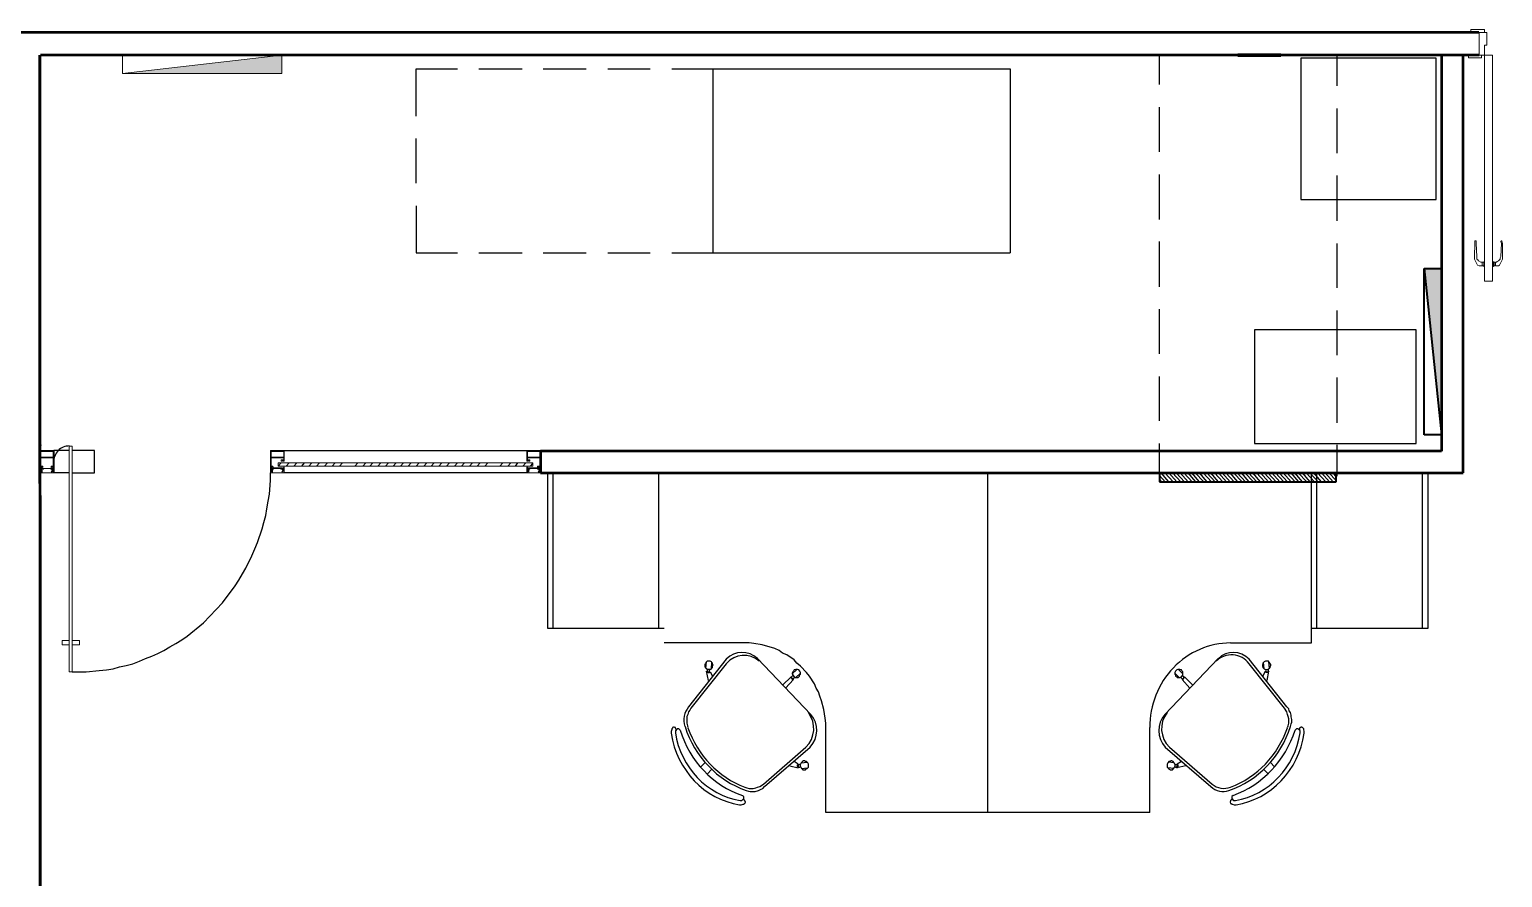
# Model space of a CAD drawing. Header units: millimetres. Extents: x -8 to 5830, y -596 to 3598.
# Drawn here: x 1677.64 to 1682.83, y 2519.56 to 2522.54 of the extents above; entities that cross this region are included whole.
import ezdxf

# ---------------------------------------------------------------- set-up
doc = ezdxf.new("R2010")
doc.units = ezdxf.units.MM
doc.layers.get('0').update_dxf_attribs({"color": 9})

msp = doc.modelspace()

# ---------------------------------------------------------------- linework, layer by layer
at = {"lineweight": 50}
for p, q in [((1682.745, 2522.5324), (1677.6005, 2522.5324)), ((1677.6765, 2515.1219), (1677.6743, 2522.4528)), ((1677.6743, 2522.4528), (1677.6743, 2520.0726)), ((1682.7461, 2522.4528), (1677.6765, 2522.4528)), ((1682.6131, 2522.4528), (1682.6131, 2521.0583)), ((1682.6891, 2520.9809), (1682.6891, 2522.4528)), ((1677.6743, 2522.3733), (1677.6765, 2515.1219)), ((1677.6765, 2521.0782), (1677.6765, 2521.0804)), ((1682.6131, 2521.0583), (1679.4388, 2521.0583)), ((1679.4388, 2521.0583), (1679.4388, 2520.9809)), ((1679.4388, 2520.9809), (1682.6891, 2520.9809))]:
    msp.add_line(p, q, dxfattribs=at)
at = {"lineweight": 20}
for p, q in [((1682.7651, 2522.5435), (1682.7165, 2522.5435)), ((1682.7165, 2522.5435), (1682.7165, 2522.5324)), ((1682.7165, 2522.5324), (1682.7735, 2522.5324)), ((1682.7461, 2522.5324), (1682.7461, 2522.4528)), ((1682.7651, 2522.5324), (1682.7651, 2522.5435)), ((1682.7735, 2522.4882), (1682.7735, 2522.5324)), ((1677.9656, 2522.3887), (1677.9656, 2522.4528)), ((1677.9656, 2522.4528), (1678.527, 2522.4528)), ((1678.527, 2522.4528), (1677.9656, 2522.3887)), ((1678.527, 2522.4528), (1678.527, 2522.3887)), ((1682.7081, 2522.4528), (1682.7081, 2522.444)), ((1682.7925, 2522.4528), (1682.7081, 2522.4528)), ((1682.7545, 2522.444), (1682.7545, 2522.4528)), ((1682.7651, 2522.4882), (1682.7735, 2522.4882)), ((1682.7651, 2521.6572), (1682.7651, 2522.4882)), ((1682.7925, 2522.4528), (1682.7925, 2521.6572)), ((1682.7081, 2522.444), (1682.7545, 2522.444)), ((1678.527, 2522.3887), (1677.9656, 2522.3887)), ((1682.7313, 2521.7986), (1682.7292, 2521.7346)), ((1682.7355, 2521.7986), (1682.7313, 2521.7986)), ((1682.7355, 2521.7898), (1682.7355, 2521.7986)), ((1682.7376, 2521.7434), (1682.7355, 2521.7898)), ((1682.8221, 2521.7964), (1682.8242, 2521.7986)), ((1682.8242, 2521.7898), (1682.8221, 2521.7964)), ((1682.8221, 2521.7434), (1682.8242, 2521.7898)), ((1682.8242, 2521.7986), (1682.8263, 2521.7986)), ((1682.8263, 2521.7986), (1682.8284, 2521.7898)), ((1682.8284, 2521.7898), (1682.8284, 2521.7346)), ((1682.7292, 2521.7346), (1682.7397, 2521.7125)), ((1682.7376, 2521.7346), (1682.7376, 2521.7434)), ((1682.7419, 2521.7323), (1682.7376, 2521.7346)), ((1682.744, 2521.7279), (1682.7419, 2521.7323)), ((1682.7524, 2521.7235), (1682.744, 2521.7279)), ((1682.763, 2521.7235), (1682.7651, 2521.7257)), ((1682.7925, 2521.7235), (1682.7967, 2521.7257)), ((1682.8073, 2521.7235), (1682.8094, 2521.7257)), ((1682.8094, 2521.7257), (1682.8136, 2521.7279)), ((1682.8136, 2521.7279), (1682.8199, 2521.7346)), ((1682.8284, 2521.7346), (1682.8178, 2521.7125)), ((1682.8199, 2521.739), (1682.8221, 2521.7434)), ((1682.8199, 2521.7346), (1682.8199, 2521.739)), ((1682.5519, 2521.1157), (1682.5519, 2521.7014)), ((1682.5519, 2521.7014), (1682.6131, 2521.7014)), ((1682.5519, 2521.7014), (1682.6131, 2521.1157)), ((1682.6131, 2521.7014), (1682.6131, 2521.1157)), ((1682.7397, 2521.7125), (1682.7461, 2521.7102)), ((1682.7461, 2521.7102), (1682.763, 2521.7102)), ((1682.763, 2521.7235), (1682.7524, 2521.7235)), ((1682.7566, 2521.7235), (1682.7566, 2521.7102)), ((1682.763, 2521.708), (1682.763, 2521.7235)), ((1682.7651, 2521.708), (1682.763, 2521.708)), ((1682.7967, 2521.708), (1682.7925, 2521.708)), ((1682.8009, 2521.7235), (1682.7967, 2521.7235)), ((1682.7967, 2521.7235), (1682.7967, 2521.708)), ((1682.7967, 2521.7102), (1682.8009, 2521.7102)), ((1682.8009, 2521.7102), (1682.8009, 2521.7235)), ((1682.8031, 2521.7102), (1682.8031, 2521.7235)), ((1682.8031, 2521.7235), (1682.8073, 2521.7235)), ((1682.8136, 2521.7102), (1682.8031, 2521.7102)), ((1682.8178, 2521.7125), (1682.8136, 2521.7102)), ((1682.7925, 2521.6572), (1682.7651, 2521.6572)), ((1682.6131, 2521.1157), (1682.5519, 2521.1157)), ((1677.6743, 2521.0605), (1677.7229, 2521.0605)), ((1677.6743, 2521.0605), (1677.6743, 2520.9809)), ((1677.6765, 2521.0561), (1677.7208, 2521.0561)), ((1677.6765, 2521.0362), (1677.6765, 2521.0561)), ((1677.7208, 2521.0561), (1677.7208, 2521.0362)), ((1677.7229, 2520.9809), (1677.7229, 2521.0605)), ((1677.763, 2521.0605), (1677.7334, 2521.0605)), ((1677.7778, 2520.2803), (1677.7778, 2521.0759)), ((1677.7778, 2521.0759), (1677.7883, 2521.0759)), ((1677.7883, 2521.0759), (1677.7883, 2520.2803)), ((1678.4869, 2521.0605), (1678.5355, 2521.0605)), ((1678.4869, 2521.0605), (1678.4869, 2520.9809)), ((1678.489, 2521.0362), (1678.489, 2521.0561)), ((1678.489, 2521.0561), (1678.5334, 2521.0561)), ((1678.5334, 2521.0561), (1678.5334, 2521.0362)), ((1678.5355, 2521.0605), (1678.5355, 2521.0229)), ((1679.3902, 2521.0229), (1679.3902, 2521.0605)), ((1679.3902, 2521.0605), (1679.4388, 2521.0605)), ((1679.3924, 2521.0362), (1679.3924, 2521.0561)), ((1679.3924, 2521.0561), (1679.4367, 2521.0561)), ((1679.4367, 2521.0561), (1679.4367, 2521.0362)), ((1679.4388, 2521.0605), (1679.4388, 2520.9809)), ((1677.6786, 2521.0008), (1677.6743, 2521.0008)), ((1677.7208, 2521.0362), (1677.6765, 2521.0362)), ((1677.6765, 2521.0052), (1677.6765, 2521.0339)), ((1677.7208, 2521.0339), (1677.6765, 2521.0339)), ((1677.6765, 2521.0052), (1677.6849, 2521.0052)), ((1677.6828, 2521.003), (1677.6765, 2521.003)), ((1677.6765, 2521.003), (1677.6765, 2520.9942)), ((1677.6807, 2520.9986), (1677.6765, 2520.9986)), ((1677.6786, 2520.9964), (1677.6786, 2520.9986)), ((1677.6807, 2521.0008), (1677.6849, 2521.0008)), ((1677.6828, 2521.003), (1677.6828, 2521.0008)), ((1677.6849, 2521.0008), (1677.6849, 2521.0052)), ((1677.6849, 2520.9964), (1677.6849, 2520.9986)), ((1677.7166, 2521.0008), (1677.7123, 2521.0008)), ((1677.7144, 2521.0008), (1677.7144, 2521.0052)), ((1677.7144, 2521.0052), (1677.7208, 2521.0052)), ((1677.7144, 2520.9964), (1677.7144, 2520.9986)), ((1677.7208, 2521.003), (1677.7166, 2521.003)), ((1677.7166, 2521.003), (1677.7166, 2521.0008)), ((1677.7187, 2520.9964), (1677.7187, 2520.9986)), ((1677.7187, 2520.9986), (1677.7208, 2520.9986)), ((1677.7208, 2521.0052), (1677.7208, 2521.0339)), ((1677.7208, 2520.9942), (1677.7208, 2521.003)), ((1677.7229, 2521.0008), (1677.7208, 2521.0008)), ((1678.4911, 2521.0008), (1678.4869, 2521.0008)), ((1678.5334, 2521.0362), (1678.489, 2521.0362)), ((1678.489, 2521.0339), (1678.489, 2521.0052)), ((1678.5334, 2521.0339), (1678.489, 2521.0339)), ((1678.489, 2521.0052), (1678.4954, 2521.0052)), ((1678.489, 2521.003), (1678.489, 2520.9942)), ((1678.4933, 2521.003), (1678.489, 2521.003)), ((1678.4911, 2520.9986), (1678.489, 2520.9986)), ((1678.4911, 2520.9964), (1678.4911, 2520.9986)), ((1678.4933, 2521.0008), (1678.4933, 2521.003)), ((1678.4975, 2521.0008), (1678.4933, 2521.0008)), ((1678.4954, 2521.0052), (1678.4954, 2521.0008)), ((1678.4954, 2520.9964), (1678.4954, 2520.9986)), ((1678.4954, 2520.9986), (1678.527, 2520.9986)), ((1678.5144, 2521.0052), (1678.5144, 2521.0163)), ((1678.5144, 2521.0163), (1679.4114, 2521.0163)), ((1679.4114, 2521.0052), (1678.5144, 2521.0052)), ((1678.5249, 2521.0229), (1678.5249, 2521.0273)), ((1678.5249, 2521.0273), (1678.5334, 2521.0273)), ((1678.5291, 2521.0229), (1678.5249, 2521.0229)), ((1678.527, 2520.9986), (1678.527, 2520.9964)), ((1678.5334, 2521.0251), (1678.5291, 2521.0251)), ((1678.5291, 2521.0251), (1678.5291, 2521.0229)), ((1678.5291, 2520.9986), (1678.5334, 2520.9986)), ((1678.5355, 2521.0229), (1678.5312, 2521.0229)), ((1678.5312, 2520.9964), (1678.5312, 2520.9986)), ((1678.5334, 2521.0339), (1678.5334, 2521.0273)), ((1678.5334, 2521.0229), (1678.5334, 2521.0251)), ((1678.5355, 2521.0008), (1678.5334, 2521.0008)), ((1678.5334, 2521.0008), (1678.5334, 2520.9942)), ((1678.5355, 2520.9809), (1678.5355, 2521.0008)), ((1679.3945, 2521.0229), (1679.3902, 2521.0229)), ((1679.3902, 2520.9809), (1679.3902, 2521.0008)), ((1679.3902, 2521.0008), (1679.3924, 2521.0008)), ((1679.4367, 2521.0362), (1679.3924, 2521.0362)), ((1679.3924, 2521.0339), (1679.3924, 2521.0273)), ((1679.4367, 2521.0339), (1679.3924, 2521.0339)), ((1679.3924, 2521.0273), (1679.4008, 2521.0273)), ((1679.3966, 2521.0251), (1679.3924, 2521.0251)), ((1679.3924, 2521.0251), (1679.3924, 2521.0229)), ((1679.3924, 2521.0008), (1679.3924, 2520.9942)), ((1679.3966, 2520.9986), (1679.3924, 2520.9986)), ((1679.3945, 2520.9964), (1679.3945, 2520.9986)), ((1679.3966, 2521.0229), (1679.3966, 2521.0251)), ((1679.4008, 2521.0229), (1679.3966, 2521.0229)), ((1679.4303, 2520.9986), (1679.3987, 2520.9986)), ((1679.3987, 2520.9986), (1679.3987, 2520.9964)), ((1679.4008, 2521.0273), (1679.4008, 2521.0229)), ((1679.4114, 2521.0163), (1679.4114, 2521.0052)), ((1679.4282, 2521.0008), (1679.4282, 2521.0052)), ((1679.4282, 2521.0052), (1679.4367, 2521.0052)), ((1679.4325, 2521.0008), (1679.4282, 2521.0008)), ((1679.4303, 2520.9964), (1679.4303, 2520.9986)), ((1679.4325, 2521.0008), (1679.4325, 2521.003)), ((1679.4325, 2521.003), (1679.4367, 2521.003)), ((1679.4367, 2520.9986), (1679.4325, 2520.9986)), ((1679.4346, 2521.0008), (1679.4388, 2521.0008)), ((1679.4346, 2520.9986), (1679.4346, 2520.9964)), ((1679.4367, 2521.0339), (1679.4367, 2521.0052)), ((1679.4367, 2520.9942), (1679.4367, 2521.003)), ((1677.6743, 2520.9809), (1677.7229, 2520.9809)), ((1677.6765, 2520.992), (1677.6786, 2520.9964)), ((1677.687, 2520.9942), (1677.6765, 2520.9942)), ((1677.6765, 2520.9809), (1677.6765, 2520.9897)), ((1677.6765, 2520.9897), (1677.6786, 2520.9897)), ((1677.6786, 2520.9964), (1677.6849, 2520.9964)), ((1677.6786, 2520.9942), (1677.6786, 2520.9897)), ((1677.6807, 2520.992), (1677.6786, 2520.9897)), ((1677.6828, 2520.9897), (1677.6786, 2520.9853)), ((1677.6786, 2520.9897), (1677.6807, 2520.9853)), ((1677.6807, 2520.9942), (1677.6807, 2520.992)), ((1677.6807, 2520.9853), (1677.6828, 2520.9853)), ((1677.687, 2520.9942), (1677.687, 2520.9964)), ((1677.7123, 2520.9964), (1677.687, 2520.9964)), ((1677.7123, 2520.9942), (1677.7123, 2520.9964)), ((1677.7208, 2520.9942), (1677.7123, 2520.9942)), ((1677.7187, 2520.9964), (1677.7144, 2520.9964)), ((1677.7208, 2520.992), (1677.7144, 2520.9853)), ((1677.7144, 2520.9853), (1677.7166, 2520.9853)), ((1677.7166, 2520.992), (1677.7166, 2520.9942)), ((1677.7166, 2520.9897), (1677.7187, 2520.992)), ((1677.7166, 2520.9853), (1677.7208, 2520.9897)), ((1677.7208, 2520.9964), (1677.7187, 2520.992)), ((1677.7187, 2520.992), (1677.7187, 2520.9942)), ((1677.7208, 2520.9897), (1677.7208, 2520.9809)), ((1678.4869, 2520.9809), (1678.5355, 2520.9809)), ((1678.489, 2520.992), (1678.4911, 2520.9964)), ((1678.489, 2520.9942), (1678.4975, 2520.9942)), ((1678.4911, 2520.992), (1678.489, 2520.9897)), ((1678.4933, 2520.9853), (1678.489, 2520.9897)), ((1678.489, 2520.9897), (1678.489, 2520.9809)), ((1678.4911, 2520.9964), (1678.4954, 2520.9964)), ((1678.4911, 2520.9942), (1678.4911, 2520.992)), ((1678.4911, 2520.9897), (1678.4933, 2520.992)), ((1678.4911, 2520.9853), (1678.4954, 2520.9897)), ((1678.4933, 2520.992), (1678.4933, 2520.9942)), ((1678.4954, 2520.9853), (1678.4933, 2520.9853)), ((1678.5228, 2520.9964), (1678.4975, 2520.9964)), ((1678.4975, 2520.9964), (1678.4975, 2520.9942)), ((1678.5228, 2520.9942), (1678.5228, 2520.9964)), ((1678.5334, 2520.9942), (1678.5228, 2520.9942)), ((1678.527, 2520.9964), (1678.5312, 2520.9964)), ((1678.5312, 2520.9897), (1678.527, 2520.9853)), ((1678.527, 2520.9853), (1678.5291, 2520.9853)), ((1678.5291, 2520.992), (1678.5291, 2520.9942)), ((1678.5312, 2520.992), (1678.5291, 2520.9897)), ((1678.5291, 2520.9853), (1678.5312, 2520.9897)), ((1678.5334, 2520.9964), (1678.5312, 2520.992)), ((1678.5312, 2520.9897), (1678.5312, 2520.9942)), ((1678.5334, 2520.992), (1678.5312, 2520.9897)), ((1678.5334, 2520.9809), (1678.5334, 2520.9897)), ((1679.4388, 2520.9809), (1679.3902, 2520.9809)), ((1679.3924, 2520.992), (1679.3945, 2520.9964)), ((1679.4008, 2520.9942), (1679.3924, 2520.9942)), ((1679.3924, 2520.9897), (1679.3945, 2520.992)), ((1679.3966, 2520.9853), (1679.3924, 2520.9897)), ((1679.3924, 2520.9897), (1679.3924, 2520.9809)), ((1679.3987, 2520.9964), (1679.3945, 2520.9964)), ((1679.3945, 2520.9942), (1679.3945, 2520.992)), ((1679.3945, 2520.9897), (1679.3966, 2520.992)), ((1679.3945, 2520.9853), (1679.3987, 2520.9897)), ((1679.3966, 2520.992), (1679.3966, 2520.9942)), ((1679.3987, 2520.9853), (1679.3966, 2520.9853)), ((1679.4282, 2520.9964), (1679.4008, 2520.9964)), ((1679.4008, 2520.9964), (1679.4008, 2520.9942)), ((1679.4282, 2520.9942), (1679.4282, 2520.9964)), ((1679.4367, 2520.9942), (1679.4282, 2520.9942)), ((1679.4346, 2520.9964), (1679.4303, 2520.9964)), ((1679.4303, 2520.9853), (1679.4367, 2520.992)), ((1679.4325, 2520.9853), (1679.4303, 2520.9853)), ((1679.4325, 2520.992), (1679.4325, 2520.9942)), ((1679.4325, 2520.9897), (1679.4346, 2520.992)), ((1679.4367, 2520.9897), (1679.4325, 2520.9853)), ((1679.4346, 2520.992), (1679.4367, 2520.9964)), ((1679.4346, 2520.992), (1679.4346, 2520.9942)), ((1679.4367, 2520.9809), (1679.4367, 2520.9897)), ((1677.7524, 2520.3753), (1677.7524, 2520.3908)), ((1677.7524, 2520.3908), (1677.7778, 2520.3908)), ((1677.7778, 2520.3753), (1677.7524, 2520.3753)), ((1677.8136, 2520.3908), (1677.7883, 2520.3908)), ((1677.8136, 2520.3753), (1677.7883, 2520.3753)), ((1677.8136, 2520.3753), (1677.8136, 2520.3908)), ((1677.7778, 2520.2803), (1677.7883, 2520.2803))]:
    msp.add_line(p, q, dxfattribs=at)
at = {"lineweight": 25}
for p, q in [((1680.7495, 2522.4528), (1680.5996, 2522.4528)), ((1680.9774, 2522.4528), (1680.8254, 2522.4528)), ((1681.2032, 2522.4528), (1681.0513, 2522.4528)), ((1681.4291, 2522.4528), (1681.2792, 2522.4528)), ((1681.619, 2522.349), (1681.619, 2522.4528)), ((1681.8828, 2522.4528), (1681.7309, 2522.4528)), ((1682.1087, 2522.4528), (1681.9567, 2522.4528)), ((1682.3345, 2522.4528), (1682.1847, 2522.4528)), ((1682.2459, 2522.3445), (1682.2459, 2522.4528)), ((1682.5625, 2522.4528), (1682.4105, 2522.4528)), ((1678.9998, 2522.2385), (1678.9998, 2522.4042)), ((1678.9998, 2522.4042), (1679.1454, 2522.4042)), ((1679.2214, 2522.4042), (1679.3734, 2522.4042)), ((1679.4472, 2522.4042), (1679.5992, 2522.4042)), ((1679.6752, 2522.4042), (1679.825, 2522.4042)), ((1679.901, 2522.4042), (1681.0935, 2522.4042)), ((1680.0466, 2521.7567), (1680.0466, 2522.4042)), ((1681.0935, 2522.4042), (1681.0935, 2521.7567)), ((1682.5941, 2522.4418), (1682.1171, 2522.4418)), ((1682.1171, 2522.4418), (1682.1171, 2521.9445)), ((1682.5941, 2521.9445), (1682.5941, 2522.4418)), ((1681.619, 2522.1125), (1681.619, 2522.2694)), ((1682.2459, 2522.1081), (1682.2459, 2522.265)), ((1678.9998, 2522.002), (1678.9998, 2522.1589)), ((1681.619, 2521.8738), (1681.619, 2522.0329)), ((1682.2459, 2521.8694), (1682.2459, 2522.0285)), ((1682.1171, 2521.9445), (1682.5941, 2521.9445)), ((1678.9998, 2521.9224), (1678.9998, 2521.7567)), ((1681.619, 2521.6373), (1681.619, 2521.7964)), ((1682.2459, 2521.6329), (1682.2459, 2521.7898)), ((1678.9998, 2521.7567), (1679.1454, 2521.7567)), ((1679.2214, 2521.7567), (1679.3734, 2521.7567)), ((1679.4472, 2521.7567), (1679.5992, 2521.7567)), ((1679.6752, 2521.7567), (1679.825, 2521.7567)), ((1679.901, 2521.7567), (1681.0935, 2521.7567)), ((1681.619, 2521.4008), (1681.619, 2521.5577)), ((1682.2459, 2521.3964), (1682.2459, 2521.5533)), ((1682.5245, 2521.4848), (1681.9546, 2521.4848)), ((1681.9546, 2521.4848), (1681.9546, 2521.0848)), ((1682.5245, 2521.0848), (1682.5245, 2521.4848)), ((1681.619, 2521.1643), (1681.619, 2521.3213)), ((1682.2459, 2521.1577), (1682.2459, 2521.3168)), ((1677.7229, 2521.0605), (1677.7229, 2520.9809)), ((1677.7778, 2521.0605), (1677.7229, 2521.0605)), ((1677.8664, 2521.0605), (1677.7883, 2521.0605)), ((1677.8664, 2520.9809), (1677.8664, 2521.0605)), ((1678.5355, 2521.0605), (1679.3902, 2521.0605)), ((1681.619, 2520.9809), (1681.619, 2521.0848)), ((1681.9546, 2521.0848), (1682.5245, 2521.0848)), ((1682.2459, 2520.9699), (1682.2459, 2521.0804)), ((1678.5144, 2521.0052), (1678.5249, 2521.0163)), ((1678.5418, 2521.0052), (1678.5523, 2521.0163)), ((1678.5692, 2521.0052), (1678.5798, 2521.0163)), ((1678.5967, 2521.0052), (1678.6072, 2521.0163)), ((1678.622, 2521.0052), (1678.6325, 2521.0163)), ((1678.6494, 2521.0052), (1678.66, 2521.0163)), ((1678.6769, 2521.0052), (1678.6874, 2521.0163)), ((1678.7043, 2521.0052), (1678.7149, 2521.0163)), ((1678.7296, 2521.0052), (1678.7402, 2521.0163)), ((1678.7845, 2521.0052), (1678.7951, 2521.0163)), ((1678.8119, 2521.0052), (1678.8225, 2521.0163)), ((1678.8373, 2521.0052), (1678.8478, 2521.0163)), ((1678.8647, 2521.0052), (1678.8753, 2521.0163)), ((1678.8922, 2521.0052), (1678.9027, 2521.0163)), ((1678.9196, 2521.0052), (1678.9301, 2521.0163)), ((1678.9449, 2521.0052), (1678.9555, 2521.0163)), ((1678.9724, 2521.0052), (1678.9829, 2521.0163)), ((1678.9998, 2521.0052), (1679.0103, 2521.0163)), ((1679.0272, 2521.0052), (1679.0378, 2521.0163)), ((1679.0526, 2521.0052), (1679.0631, 2521.0163)), ((1679.08, 2521.0052), (1679.0905, 2521.0163)), ((1679.1074, 2521.0052), (1679.118, 2521.0163)), ((1679.1349, 2521.0052), (1679.1454, 2521.0163)), ((1679.1602, 2521.0052), (1679.1707, 2521.0163)), ((1679.1876, 2521.0052), (1679.1982, 2521.0163)), ((1679.2151, 2521.0052), (1679.2256, 2521.0163)), ((1679.2425, 2521.0052), (1679.2531, 2521.0163)), ((1679.2953, 2521.0052), (1679.3058, 2521.0163)), ((1679.3227, 2521.0052), (1679.3333, 2521.0163)), ((1679.3501, 2521.0052), (1679.3586, 2521.0163)), ((1679.3755, 2521.0052), (1679.386, 2521.0163)), ((1679.4029, 2521.0052), (1679.4114, 2521.0141)), ((1677.7778, 2520.9809), (1677.7229, 2520.9809)), ((1677.7883, 2520.9809), (1677.8664, 2520.9809)), ((1678.4827, 2520.9058), (1678.4869, 2520.9544)), ((1678.4869, 2520.9544), (1678.4869, 2520.9809)), ((1679.3902, 2520.9809), (1678.5355, 2520.9809)), ((1679.4641, 2520.4328), (1679.4641, 2520.9809)), ((1679.4641, 2520.9809), (1682.1551, 2520.9809)), ((1679.4831, 2520.4328), (1679.4831, 2520.9809)), ((1679.8546, 2520.9809), (1679.8546, 2520.4328)), ((1681.0133, 2520.9809), (1681.0133, 2519.7852)), ((1681.6401, 2520.95), (1681.619, 2520.9721)), ((1681.6275, 2520.95), (1681.619, 2520.9588)), ((1681.6528, 2520.95), (1681.6254, 2520.9809)), ((1681.6676, 2520.95), (1681.638, 2520.9809)), ((1681.6802, 2520.95), (1681.6528, 2520.9809)), ((1681.695, 2520.95), (1681.6655, 2520.9809)), ((1681.7077, 2520.95), (1681.6781, 2520.9809)), ((1681.7203, 2520.95), (1681.6929, 2520.9809)), ((1681.7351, 2520.95), (1681.7056, 2520.9809)), ((1681.7478, 2520.95), (1681.7203, 2520.9809)), ((1681.7604, 2520.95), (1681.733, 2520.9809)), ((1681.7752, 2520.95), (1681.7457, 2520.9809)), ((1681.7879, 2520.95), (1681.7604, 2520.9809)), ((1681.8026, 2520.95), (1681.7731, 2520.9809)), ((1681.8153, 2520.95), (1681.7858, 2520.9809)), ((1681.828, 2520.95), (1681.8005, 2520.9809)), ((1681.8427, 2520.95), (1681.8132, 2520.9809)), ((1681.8554, 2520.95), (1681.828, 2520.9809)), ((1681.8681, 2520.95), (1681.8406, 2520.9809)), ((1681.8828, 2520.95), (1681.8533, 2520.9809)), ((1681.8955, 2520.95), (1681.8681, 2520.9809)), ((1681.9103, 2520.95), (1681.8807, 2520.9809)), ((1681.9229, 2520.95), (1681.8934, 2520.9809)), ((1681.9356, 2520.95), (1681.9082, 2520.9809)), ((1681.9504, 2520.95), (1681.9208, 2520.9809)), ((1681.963, 2520.95), (1681.9335, 2520.9809)), ((1681.9757, 2520.95), (1681.9483, 2520.9809)), ((1681.9905, 2520.95), (1681.9609, 2520.9809)), ((1682.0031, 2520.95), (1681.9757, 2520.9809)), ((1682.0179, 2520.95), (1681.9884, 2520.9809)), ((1682.0306, 2520.95), (1682.001, 2520.9809)), ((1682.0432, 2520.95), (1682.0158, 2520.9809)), ((1682.058, 2520.95), (1682.0285, 2520.9809)), ((1682.0707, 2520.95), (1682.0411, 2520.9809)), ((1682.0834, 2520.95), (1682.0559, 2520.9809)), ((1682.0981, 2520.95), (1682.0686, 2520.9809)), ((1682.1108, 2520.95), (1682.0834, 2520.9809)), ((1682.1235, 2520.95), (1682.096, 2520.9809)), ((1682.1382, 2520.95), (1682.1087, 2520.9809)), ((1682.1509, 2520.95), (1682.1235, 2520.9809)), ((1682.1657, 2520.95), (1682.1361, 2520.9809)), ((1682.1783, 2520.95), (1682.1488, 2520.9809)), ((1682.1551, 2520.382), (1682.1551, 2520.9809)), ((1682.191, 2520.95), (1682.1636, 2520.9809)), ((1682.1741, 2520.4328), (1682.1741, 2520.9809)), ((1682.2058, 2520.95), (1682.1762, 2520.9809)), ((1682.2184, 2520.95), (1682.191, 2520.9809)), ((1682.2311, 2520.95), (1682.2037, 2520.9809)), ((1682.2416, 2520.9544), (1682.2163, 2520.9809)), ((1682.2416, 2520.9676), (1682.2311, 2520.9809)), ((1682.5456, 2520.9809), (1682.5456, 2520.4328)), ((1682.5646, 2520.9809), (1682.5646, 2520.4328)), ((1678.4785, 2520.8815), (1678.4827, 2520.9058)), ((1678.47, 2520.8306), (1678.4743, 2520.8549)), ((1678.4743, 2520.8549), (1678.4785, 2520.8815)), ((1678.4574, 2520.7842), (1678.4637, 2520.8063)), ((1678.4637, 2520.8063), (1678.47, 2520.8306)), ((1678.4405, 2520.7356), (1678.4574, 2520.7842)), ((1678.4004, 2520.645), (1678.4215, 2520.6892)), ((1678.4215, 2520.6892), (1678.432, 2520.7135)), ((1678.432, 2520.7135), (1678.4405, 2520.7356)), ((1678.3877, 2520.6251), (1678.4004, 2520.645)), ((1678.3181, 2520.5234), (1678.3624, 2520.5831)), ((1678.3624, 2520.5831), (1678.3751, 2520.603)), ((1678.3751, 2520.603), (1678.3877, 2520.6251)), ((1678.2505, 2520.4527), (1678.3181, 2520.5234)), ((1678.1935, 2520.4063), (1678.2505, 2520.4527)), ((1679.8736, 2520.4328), (1679.4641, 2520.4328)), ((1682.5646, 2520.4328), (1682.1551, 2520.4328)), ((1678.1323, 2520.3687), (1678.1534, 2520.3798)), ((1678.1534, 2520.3798), (1678.1746, 2520.393)), ((1678.1746, 2520.393), (1678.1935, 2520.4063)), ((1680.1733, 2520.382), (1679.8736, 2520.382)), ((1680.1902, 2520.3798), (1680.1733, 2520.382)), ((1680.2197, 2520.3753), (1680.1902, 2520.3798)), ((1680.264, 2520.3621), (1680.2197, 2520.3753)), ((1681.8702, 2520.382), (1682.1551, 2520.382)), ((1678.0247, 2520.3179), (1678.0458, 2520.3267)), ((1678.0458, 2520.3267), (1678.069, 2520.3356)), ((1678.069, 2520.3356), (1678.0901, 2520.3444)), ((1678.0901, 2520.3444), (1678.1112, 2520.3554)), ((1678.1112, 2520.3554), (1678.1323, 2520.3687)), ((1680.0931, 2520.3245), (1679.9601, 2520.1565)), ((1680.3907, 2520.13), (1680.2028, 2520.3267)), ((1680.2788, 2520.3554), (1680.264, 2520.3621)), ((1680.2915, 2520.3466), (1680.2788, 2520.3554)), ((1680.3062, 2520.34), (1680.2915, 2520.3466)), ((1680.3316, 2520.3223), (1680.3062, 2520.34)), ((1680.3421, 2520.3112), (1680.3316, 2520.3223)), ((1681.8259, 2520.3267), (1681.638, 2520.13)), ((1682.0686, 2520.1565), (1681.9356, 2520.3245)), ((1677.7883, 2520.2803), (1677.8369, 2520.2803)), ((1677.8369, 2520.2803), (1677.8833, 2520.2847)), ((1677.8833, 2520.2847), (1677.9086, 2520.2869)), ((1677.9086, 2520.2869), (1677.9318, 2520.2914)), ((1677.9318, 2520.2914), (1677.9551, 2520.298)), ((1677.9551, 2520.298), (1677.9783, 2520.3024)), ((1677.9783, 2520.3024), (1678.0015, 2520.309)), ((1678.0015, 2520.309), (1678.0247, 2520.3179)), ((1680.0931, 2520.309), (1679.9685, 2520.1521)), ((1680.0192, 2520.309), (1680.0171, 2520.3068)), ((1680.0171, 2520.3068), (1680.0171, 2520.298)), ((1680.0171, 2520.298), (1680.0234, 2520.2914)), ((1680.0213, 2520.3135), (1680.0192, 2520.309)), ((1680.0255, 2520.3179), (1680.0213, 2520.3135)), ((1680.0213, 2520.2936), (1680.0234, 2520.3157)), ((1680.0234, 2520.2914), (1680.0276, 2520.2891)), ((1680.0298, 2520.2494), (1680.0234, 2520.2825)), ((1680.0234, 2520.2825), (1680.0234, 2520.2803)), ((1680.0361, 2520.3179), (1680.0255, 2520.3179)), ((1680.0276, 2520.2891), (1680.0255, 2520.2869)), ((1680.0255, 2520.2869), (1680.0255, 2520.2825)), ((1680.0255, 2520.2825), (1680.0276, 2520.2803)), ((1680.0255, 2520.2803), (1680.0276, 2520.2781)), ((1680.0361, 2520.2891), (1680.0276, 2520.2891)), ((1680.0276, 2520.2803), (1680.034, 2520.2803)), ((1680.0276, 2520.2781), (1680.034, 2520.2781)), ((1680.034, 2520.2803), (1680.034, 2520.2891)), ((1680.034, 2520.2781), (1680.0361, 2520.2803)), ((1680.0403, 2520.3157), (1680.0361, 2520.3179)), ((1680.0361, 2520.2891), (1680.0403, 2520.2914)), ((1680.0361, 2520.2803), (1680.0445, 2520.2648)), ((1680.0424, 2520.3135), (1680.0403, 2520.3157)), ((1680.0403, 2520.2914), (1680.0424, 2520.3135)), ((1680.0403, 2520.2914), (1680.0424, 2520.2936)), ((1680.0445, 2520.3112), (1680.0424, 2520.3135)), ((1680.0424, 2520.2936), (1680.0445, 2520.2958)), ((1680.0445, 2520.3068), (1680.0445, 2520.3112)), ((1680.0466, 2520.3046), (1680.0445, 2520.3068)), ((1680.0445, 2520.3002), (1680.0466, 2520.3046)), ((1680.0445, 2520.2958), (1680.0445, 2520.3002)), ((1680.3252, 2520.2737), (1680.3421, 2520.2891)), ((1680.3273, 2520.2803), (1680.3252, 2520.2759)), ((1680.3252, 2520.2759), (1680.3252, 2520.2737)), ((1680.3252, 2520.2737), (1680.3273, 2520.2693)), ((1680.3295, 2520.2825), (1680.3273, 2520.2803)), ((1680.3316, 2520.2869), (1680.3295, 2520.2825)), ((1680.3337, 2520.2869), (1680.3316, 2520.2869)), ((1680.3379, 2520.2891), (1680.3337, 2520.2869)), ((1680.3442, 2520.2891), (1680.3379, 2520.2891)), ((1680.3379, 2520.2604), (1680.3548, 2520.2759)), ((1680.3548, 2520.3002), (1680.3421, 2520.3112)), ((1680.3485, 2520.2869), (1680.3442, 2520.2891)), ((1680.3527, 2520.2825), (1680.3485, 2520.2869)), ((1680.3548, 2520.2781), (1680.3527, 2520.2825)), ((1680.3527, 2520.2693), (1680.3548, 2520.2715)), ((1680.3759, 2520.2781), (1680.3548, 2520.3002)), ((1680.3548, 2520.2715), (1680.3548, 2520.2781)), ((1680.3864, 2520.2648), (1680.3759, 2520.2781)), ((1681.676, 2520.2825), (1681.6739, 2520.2781)), ((1681.6739, 2520.2781), (1681.6739, 2520.2715)), ((1681.6887, 2520.2604), (1681.6739, 2520.2759)), ((1681.6739, 2520.2715), (1681.676, 2520.2693)), ((1681.6802, 2520.2869), (1681.676, 2520.2825)), ((1681.6845, 2520.2891), (1681.6802, 2520.2869)), ((1681.6908, 2520.2891), (1681.6845, 2520.2891)), ((1681.7013, 2520.2737), (1681.6866, 2520.2891)), ((1681.695, 2520.2869), (1681.6908, 2520.2891)), ((1681.6971, 2520.2869), (1681.695, 2520.2869)), ((1681.6992, 2520.2825), (1681.6971, 2520.2869)), ((1681.7013, 2520.2803), (1681.6992, 2520.2825)), ((1681.7013, 2520.2693), (1681.7013, 2520.2803)), ((1682.0601, 2520.1521), (1681.9356, 2520.309)), ((1681.9842, 2520.3068), (1681.982, 2520.3046)), ((1681.982, 2520.3046), (1681.982, 2520.3002)), ((1681.982, 2520.3002), (1681.9842, 2520.2958)), ((1681.9884, 2520.3157), (1681.9842, 2520.3112)), ((1681.9842, 2520.3112), (1681.9842, 2520.3068)), ((1681.9842, 2520.2958), (1681.9884, 2520.2914)), ((1681.9905, 2520.2803), (1681.9842, 2520.2648)), ((1681.9884, 2520.2914), (1681.9863, 2520.3135)), ((1681.9926, 2520.3179), (1681.9884, 2520.3157)), ((1681.9884, 2520.2914), (1681.9926, 2520.2891)), ((1681.9926, 2520.2803), (1681.9905, 2520.2803)), ((1682.0031, 2520.3179), (1681.9926, 2520.3179)), ((1681.9926, 2520.2891), (1682.001, 2520.2891)), ((1681.9947, 2520.2869), (1681.9926, 2520.2847)), ((1681.9926, 2520.2847), (1681.9947, 2520.2825)), ((1681.9947, 2520.2781), (1681.9926, 2520.2803)), ((1681.9947, 2520.2891), (1681.9947, 2520.2869)), ((1681.9947, 2520.2825), (1681.9947, 2520.2803)), ((1681.9947, 2520.2803), (1682.001, 2520.2803)), ((1682.001, 2520.2781), (1681.9947, 2520.2781)), ((1681.9989, 2520.2494), (1682.0053, 2520.2825)), ((1682.001, 2520.2891), (1682.0031, 2520.2914)), ((1682.0031, 2520.2869), (1682.001, 2520.2891)), ((1682.0053, 2520.2825), (1682.001, 2520.2781)), ((1682.001, 2520.2803), (1682.0031, 2520.2825)), ((1682.0053, 2520.3157), (1682.0031, 2520.3179)), ((1682.0031, 2520.2914), (1682.0074, 2520.2936)), ((1682.0031, 2520.2825), (1682.0031, 2520.2869)), ((1682.0074, 2520.2936), (1682.0053, 2520.3157)), ((1682.0074, 2520.3135), (1682.0053, 2520.3157)), ((1682.0095, 2520.309), (1682.0074, 2520.3135)), ((1682.0074, 2520.2936), (1682.0095, 2520.2958)), ((1682.0116, 2520.3068), (1682.0095, 2520.309)), ((1682.0095, 2520.298), (1682.0116, 2520.3024)), ((1682.0095, 2520.2958), (1682.0095, 2520.298)), ((1682.0116, 2520.3024), (1682.0116, 2520.3068)), ((1680.321, 2520.2626), (1680.2915, 2520.2339)), ((1680.302, 2520.2228), (1680.3295, 2520.2538)), ((1680.321, 2520.2604), (1680.321, 2520.2626)), ((1680.3273, 2520.2538), (1680.321, 2520.2604)), ((1680.3273, 2520.267), (1680.3231, 2520.2626)), ((1680.3231, 2520.2626), (1680.3231, 2520.2582)), ((1680.3231, 2520.2582), (1680.3252, 2520.2582)), ((1680.3252, 2520.2582), (1680.3252, 2520.256)), ((1680.3252, 2520.256), (1680.3295, 2520.256)), ((1680.3273, 2520.2693), (1680.3295, 2520.267)), ((1680.3295, 2520.2648), (1680.3273, 2520.267)), ((1680.3295, 2520.2538), (1680.3273, 2520.2538)), ((1680.3316, 2520.2648), (1680.3295, 2520.2648)), ((1680.3295, 2520.256), (1680.3337, 2520.2604)), ((1680.3316, 2520.2626), (1680.3316, 2520.2648)), ((1680.3337, 2520.2604), (1680.3316, 2520.2626)), ((1680.3337, 2520.2626), (1680.3358, 2520.2604)), ((1680.3358, 2520.2604), (1680.3463, 2520.2604)), ((1680.3463, 2520.2604), (1680.3506, 2520.2648)), ((1680.3506, 2520.2648), (1680.3527, 2520.2693)), ((1680.4033, 2520.2383), (1680.3864, 2520.2648)), ((1680.4097, 2520.2228), (1680.4033, 2520.2383)), ((1680.4181, 2520.2096), (1680.4097, 2520.2228)), ((1681.676, 2520.2693), (1681.676, 2520.2648)), ((1681.676, 2520.2648), (1681.6802, 2520.2626)), ((1681.6802, 2520.2626), (1681.6823, 2520.2604)), ((1681.6823, 2520.2604), (1681.6929, 2520.2604)), ((1681.6929, 2520.2604), (1681.695, 2520.2626)), ((1681.6971, 2520.2626), (1681.695, 2520.2604)), ((1681.695, 2520.2604), (1681.6992, 2520.256)), ((1681.6992, 2520.2648), (1681.6971, 2520.2648)), ((1681.6971, 2520.2648), (1681.6971, 2520.2626)), ((1681.6992, 2520.267), (1681.7013, 2520.2693)), ((1681.7013, 2520.267), (1681.6992, 2520.2648)), ((1681.6992, 2520.256), (1681.7013, 2520.256)), ((1681.7267, 2520.2228), (1681.6992, 2520.2538)), ((1681.6992, 2520.2538), (1681.7013, 2520.2538)), ((1681.7013, 2520.2648), (1681.7013, 2520.267)), ((1681.7034, 2520.2648), (1681.7013, 2520.2648)), ((1681.7013, 2520.2538), (1681.7077, 2520.2604)), ((1681.7013, 2520.256), (1681.7034, 2520.2582)), ((1681.7056, 2520.2626), (1681.7034, 2520.2648)), ((1681.7034, 2520.2582), (1681.7056, 2520.2582)), ((1681.7056, 2520.2582), (1681.7056, 2520.2626)), ((1681.7077, 2520.2604), (1681.7077, 2520.2626)), ((1681.7077, 2520.2626), (1681.7372, 2520.2339)), ((1680.4223, 2520.1941), (1680.4181, 2520.2096)), ((1680.4287, 2520.1786), (1680.4223, 2520.1941)), ((1680.4371, 2520.1477), (1680.4287, 2520.1786)), ((1679.958, 2520.13), (1679.9538, 2520.1234)), ((1679.9538, 2520.1234), (1679.9538, 2520.0991)), ((1679.9601, 2520.1389), (1679.958, 2520.13)), ((1679.9643, 2520.1455), (1679.9601, 2520.1389)), ((1679.9685, 2520.1521), (1679.9643, 2520.1455)), ((1680.4413, 2520.1168), (1680.4371, 2520.1477)), ((1680.4434, 2520.0991), (1680.4413, 2520.1168)), ((1682.0686, 2520.1389), (1682.0601, 2520.1521)), ((1682.0749, 2520.1499), (1682.0686, 2520.1565)), ((1682.0707, 2520.13), (1682.0686, 2520.1389)), ((1682.0728, 2520.1234), (1682.0707, 2520.13)), ((1682.0749, 2520.1145), (1682.0728, 2520.1234)), ((1682.077, 2520.1433), (1682.0749, 2520.1499)), ((1682.0749, 2520.0991), (1682.0749, 2520.1145)), ((1682.0812, 2520.1366), (1682.077, 2520.1433)), ((1682.0834, 2520.1278), (1682.0812, 2520.1366)), ((1682.0834, 2520.1212), (1682.0834, 2520.1278)), ((1682.0855, 2520.1123), (1682.0834, 2520.1212)), ((1679.901, 2520.077), (1679.8989, 2520.0703)), ((1679.8989, 2520.0703), (1679.8989, 2520.0637)), ((1679.9031, 2520.0814), (1679.901, 2520.0792)), ((1679.901, 2520.0792), (1679.901, 2520.077)), ((1679.9073, 2520.0858), (1679.9031, 2520.0836)), ((1679.9031, 2520.0836), (1679.9031, 2520.0814)), ((1679.9095, 2520.0858), (1679.9073, 2520.0858)), ((1679.9116, 2520.0836), (1679.9095, 2520.0858)), ((1679.9137, 2520.0836), (1679.9116, 2520.0836)), ((1679.9137, 2520.0814), (1679.9137, 2520.0836)), ((1679.9158, 2520.077), (1679.9137, 2520.0814)), ((1679.92, 2520.0792), (1679.9137, 2520.0726)), ((1679.9137, 2520.0726), (1679.9137, 2520.0659)), ((1679.9158, 2520.0748), (1679.9158, 2520.077)), ((1679.9263, 2520.0792), (1679.92, 2520.0792)), ((1679.9284, 2520.077), (1679.9263, 2520.0792)), ((1679.9306, 2520.0748), (1679.9284, 2520.077)), ((1679.9538, 2520.0991), (1679.9559, 2520.0902)), ((1679.9559, 2520.0902), (1679.958, 2520.0836)), ((1680.4434, 2519.7852), (1680.4434, 2520.0991)), ((1681.5853, 2519.7852), (1681.5853, 2520.0836)), ((1682.0707, 2520.0836), (1682.0728, 2520.0902)), ((1682.0728, 2520.0902), (1682.0749, 2520.0991)), ((1682.0812, 2520.088), (1682.0834, 2520.0969)), ((1682.0834, 2520.0969), (1682.0855, 2520.1035)), ((1682.0855, 2520.1035), (1682.0855, 2520.1123)), ((1682.1023, 2520.0792), (1682.0981, 2520.0748)), ((1682.1087, 2520.0792), (1682.1023, 2520.0792)), ((1682.115, 2520.0726), (1682.1087, 2520.0792)), ((1682.115, 2520.0836), (1682.1129, 2520.0814)), ((1682.1129, 2520.0814), (1682.1129, 2520.0748)), ((1682.1171, 2520.0836), (1682.115, 2520.0836)), ((1682.115, 2520.0659), (1682.115, 2520.0726)), ((1682.1192, 2520.0858), (1682.1171, 2520.0836)), ((1682.1213, 2520.0858), (1682.1192, 2520.0858)), ((1682.1235, 2520.0836), (1682.1213, 2520.0858)), ((1682.1256, 2520.0814), (1682.1235, 2520.0836)), ((1682.1277, 2520.0792), (1682.1256, 2520.0814)), ((1682.1277, 2520.077), (1682.1277, 2520.0792)), ((1682.1298, 2520.0703), (1682.1277, 2520.077)), ((1682.1298, 2520.0637), (1682.1298, 2520.0703)), ((1680.2239, 2519.8847), (1680.3738, 2520.0151)), ((1680.2281, 2519.8759), (1680.3886, 2520.0151)), ((1681.6401, 2520.0151), (1681.8005, 2519.8759)), ((1681.6549, 2520.0151), (1681.8048, 2519.8847)), ((1680.0192, 2519.962), (1680.0023, 2519.9444)), ((1680.3463, 2519.9554), (1680.3316, 2519.9643)), ((1680.3569, 2519.9598), (1680.3548, 2519.9554)), ((1680.3611, 2519.9643), (1680.3569, 2519.9598)), ((1680.3569, 2519.9598), (1680.378, 2519.962)), ((1680.3653, 2519.9665), (1680.3611, 2519.9643)), ((1680.3696, 2519.9665), (1680.3653, 2519.9665)), ((1680.3717, 2519.9643), (1680.3696, 2519.9665)), ((1680.3759, 2519.9643), (1680.3717, 2519.9643)), ((1680.3801, 2519.9598), (1680.3759, 2519.9643)), ((1680.3822, 2519.9554), (1680.3801, 2519.9598)), ((1681.6486, 2519.9598), (1681.6465, 2519.9554)), ((1681.6528, 2519.9643), (1681.6486, 2519.9598)), ((1681.6718, 2519.9598), (1681.6507, 2519.962)), ((1681.657, 2519.9643), (1681.6528, 2519.9643)), ((1681.6591, 2519.9665), (1681.657, 2519.9643)), ((1681.6633, 2519.9665), (1681.6591, 2519.9665)), ((1681.6676, 2519.9643), (1681.6633, 2519.9665)), ((1681.6718, 2519.9598), (1681.6676, 2519.9643)), ((1681.6739, 2519.9554), (1681.6718, 2519.9598)), ((1681.6971, 2519.9643), (1681.6823, 2519.9554)), ((1682.0095, 2519.962), (1682.0264, 2519.9444)), ((1680.0424, 2519.9377), (1680.0255, 2519.9201)), ((1680.3168, 2519.9488), (1680.3463, 2519.9422)), ((1680.3442, 2519.9532), (1680.3463, 2519.9554)), ((1680.3442, 2519.9466), (1680.3442, 2519.9532)), ((1680.3463, 2519.9444), (1680.3442, 2519.9466)), ((1680.3485, 2519.9532), (1680.3463, 2519.9532)), ((1680.3463, 2519.9532), (1680.3463, 2519.9466)), ((1680.3463, 2519.9466), (1680.3485, 2519.9444)), ((1680.3463, 2519.9422), (1680.3463, 2519.9444)), ((1680.3506, 2519.9554), (1680.3485, 2519.9532)), ((1680.3485, 2519.9444), (1680.3527, 2519.9444)), ((1680.3527, 2519.9532), (1680.3506, 2519.9554)), ((1680.3548, 2519.9532), (1680.3527, 2519.9532)), ((1680.3527, 2519.9444), (1680.3548, 2519.9466)), ((1680.3548, 2519.9466), (1680.3548, 2519.9554)), ((1680.3548, 2519.9466), (1680.3569, 2519.9422)), ((1680.3569, 2519.9422), (1680.359, 2519.9399)), ((1680.3569, 2519.9399), (1680.3801, 2519.9422)), ((1680.359, 2519.9399), (1680.3632, 2519.9355)), ((1680.3632, 2519.9355), (1680.3717, 2519.9355)), ((1680.3717, 2519.9355), (1680.3738, 2519.9377)), ((1680.3738, 2519.9377), (1680.378, 2519.9399)), ((1680.378, 2519.9399), (1680.3822, 2519.9444)), ((1680.3822, 2519.9444), (1680.3822, 2519.9554)), ((1681.6465, 2519.9554), (1681.6465, 2519.9444)), ((1681.6465, 2519.9444), (1681.6486, 2519.9422)), ((1681.6486, 2519.9422), (1681.6507, 2519.9399)), ((1681.6697, 2519.9399), (1681.6486, 2519.9422)), ((1681.6507, 2519.9399), (1681.6549, 2519.9377)), ((1681.6549, 2519.9377), (1681.657, 2519.9355)), ((1681.657, 2519.9355), (1681.6655, 2519.9355)), ((1681.6655, 2519.9355), (1681.6718, 2519.9422)), ((1681.6718, 2519.9422), (1681.6739, 2519.9466)), ((1681.6739, 2519.9554), (1681.6739, 2519.9466)), ((1681.676, 2519.9532), (1681.6739, 2519.9532)), ((1681.6739, 2519.9466), (1681.676, 2519.9444)), ((1681.6781, 2519.9554), (1681.676, 2519.9532)), ((1681.676, 2519.9444), (1681.6802, 2519.9444)), ((1681.6823, 2519.951), (1681.6781, 2519.9554)), ((1681.7119, 2519.9488), (1681.6802, 2519.9422)), ((1681.6802, 2519.9444), (1681.6802, 2519.9466)), ((1681.6802, 2519.9466), (1681.6823, 2519.9466)), ((1681.6802, 2519.9422), (1681.6823, 2519.9422)), ((1681.6823, 2519.9554), (1681.6845, 2519.9532)), ((1681.6823, 2519.9466), (1681.6823, 2519.951)), ((1681.6845, 2519.9466), (1681.6823, 2519.9444)), ((1681.6845, 2519.9532), (1681.6845, 2519.9466)), ((1681.9863, 2519.9377), (1682.0031, 2519.9201)), ((1680.1585, 2519.8736), (1680.1648, 2519.8714)), ((1680.1627, 2519.8626), (1680.1712, 2519.8604)), ((1680.1648, 2519.8714), (1680.1733, 2519.8692)), ((1680.1712, 2519.8604), (1680.1775, 2519.8582)), ((1680.1733, 2519.8692), (1680.188, 2519.8692)), ((1680.1775, 2519.8582), (1680.1944, 2519.8582)), ((1680.188, 2519.8692), (1680.1965, 2519.8714)), ((1680.1944, 2519.8582), (1680.207, 2519.8626)), ((1680.1965, 2519.8714), (1680.2028, 2519.8736)), ((1680.2028, 2519.8736), (1680.2113, 2519.8759)), ((1680.207, 2519.8626), (1680.2155, 2519.867)), ((1680.2113, 2519.8759), (1680.2239, 2519.8847)), ((1680.2155, 2519.867), (1680.2218, 2519.8692)), ((1680.2218, 2519.8692), (1680.2281, 2519.8759)), ((1680.1395, 2519.8118), (1680.1458, 2519.8118)), ((1680.1416, 2519.8272), (1680.1479, 2519.8272)), ((1680.1458, 2519.8118), (1680.1522, 2519.814)), ((1680.1479, 2519.8272), (1680.1522, 2519.8317)), ((1680.1522, 2519.8427), (1680.1501, 2519.8449)), ((1680.1564, 2519.8294), (1680.1501, 2519.8294)), ((1680.1543, 2519.8405), (1680.1522, 2519.8427)), ((1680.1522, 2519.8317), (1680.1543, 2519.8339)), ((1680.1522, 2519.814), (1680.1543, 2519.814)), ((1680.1543, 2519.8339), (1680.1543, 2519.8405)), ((1680.1543, 2519.814), (1680.1564, 2519.8162)), ((1680.1585, 2519.8272), (1680.1564, 2519.8294)), ((1680.1564, 2519.8162), (1680.1585, 2519.8162)), ((1680.1585, 2519.825), (1680.1585, 2519.8272)), ((1680.1606, 2519.8228), (1680.1585, 2519.825)), ((1680.1585, 2519.8162), (1680.1606, 2519.8206)), ((1680.1606, 2519.8206), (1680.1606, 2519.8228)), ((1681.8702, 2519.825), (1681.8681, 2519.8228)), ((1681.8681, 2519.8228), (1681.8681, 2519.8206)), ((1681.8681, 2519.8206), (1681.8702, 2519.8162)), ((1681.8723, 2519.8294), (1681.8702, 2519.8272)), ((1681.8702, 2519.8272), (1681.8702, 2519.825)), ((1681.8702, 2519.8162), (1681.8723, 2519.8162)), ((1681.8786, 2519.8294), (1681.8723, 2519.8294)), ((1681.8723, 2519.8162), (1681.8744, 2519.814)), ((1681.8786, 2519.8449), (1681.8744, 2519.8405)), ((1681.8744, 2519.8405), (1681.8744, 2519.8339)), ((1681.8744, 2519.8339), (1681.8807, 2519.8272)), ((1681.8744, 2519.814), (1681.8765, 2519.814)), ((1681.8765, 2519.814), (1681.8828, 2519.8118)), ((1681.8807, 2519.8272), (1681.8871, 2519.8272)), ((1681.8828, 2519.8118), (1681.8892, 2519.8118)), ((1681.5853, 2519.7852), (1680.4434, 2519.7852))]:
    msp.add_line(p, q, dxfattribs=at)
at = {"lineweight": 70}
msp.add_line((1682.0475, 2522.4528), (1681.8955, 2522.4528), dxfattribs=at)
at = {"lineweight": 40}
for p, q in [((1682.5519, 2521.1157), (1682.5519, 2521.7014)), ((1682.5519, 2521.7014), (1682.6131, 2521.7014)), ((1682.5519, 2521.7014), (1682.6131, 2521.1157)), ((1682.6131, 2521.7014), (1682.6131, 2521.1157)), ((1682.6131, 2521.1157), (1682.5519, 2521.1157)), ((1679.4641, 2520.9809), (1682.5646, 2520.9809)), ((1681.619, 2520.9809), (1681.619, 2520.95)), ((1681.619, 2520.95), (1682.2416, 2520.95)), ((1682.2416, 2520.95), (1682.2416, 2520.9809))]:
    msp.add_line(p, q, dxfattribs=at)
at = {"lineweight": 25}
for centre, major_axis, start_param, end_param in [((1677.7765, 2521.0198), (0, 0.0562), -0.023252, 1.594048), ((1681.8697, 2520.0842), (0, 0.2978), -0.001855, 1.572652), ((1680.149, 2520.2667), (0, 0.0823), -0.753558, 0.792015), ((1680.1555, 2520.2509), (0, 0.0875), -0.698377, 0.843576), ((1681.8736, 2520.2564), (0, 0.0836), -0.889533, 0.744334), ((1681.8796, 2520.2662), (0, 0.0826), -0.788353, 0.749896), ((1680.0072, 2520.1115), (0, 0.0668), 0.830172, 1.929052), ((1680.3163, 2520.0806), (0, 0.089), 3.885126, 5.394453), ((1680.3329, 2520.0737), (0, 0.0826), 3.924036, 5.462285), ((1681.6953, 2520.0737), (0, 0.0823), 0.817239, 2.362811), ((1681.7104, 2520.0804), (0, 0.0875), 0.87242, 2.414372), ((1680.1847, 2520.111), (0, 0.3029), 1.727501, 2.984888), ((1680.1846, 2520.111), (0, 0.2873), 1.728267, 2.984122), ((1680.2549, 2520.1845), (0, 0.3569), 1.883382, 2.829007), ((1680.2704, 2520.2007), (0, 0.3564), 1.892547, 2.819842), ((1680.273, 2520.2035), (0, 0.351), 1.919478, 2.792911), ((1681.7609, 2520.1991), (0, 0.3534), 3.451676, 4.39255), ((1681.7557, 2520.2035), (0, 0.351), 3.490274, 4.363708), ((1681.764, 2520.1948), (0, 0.3698), 3.472004, 4.381977), ((1681.844, 2520.111), (0, 0.2873), 3.299063, 4.554919), ((1681.844, 2520.111), (0, 0.3029), 3.298297, 4.555685), ((1681.8425, 2519.923), (0, 0.0644), 2.3915, 3.496894), ((1681.8474, 2519.9437), (0, 0.074), 2.493773, 3.469586)]:
    msp.add_ellipse(centre, major_axis=major_axis, ratio=0.954968, start_param=start_param, end_param=end_param, dxfattribs=at)
at = {"lineweight": 50, "transparency": 33554559}
msp.add_solid([(1678.527, 2522.3887), (1677.9656, 2522.3887), (1678.527, 2522.4528)], dxfattribs=at)
at = {"lineweight": 25, "transparency": 33554559}
msp.add_solid([(1682.6131, 2521.7014), (1682.6131, 2521.1157), (1682.5519, 2521.7014)], dxfattribs=at)
at = {"lineweight": 60, "transparency": 33554559}
msp.add_solid([(1682.6131, 2521.7014), (1682.6131, 2521.1157), (1682.5519, 2521.7014)], dxfattribs=at)

doc.saveas('drawing.dxf')
